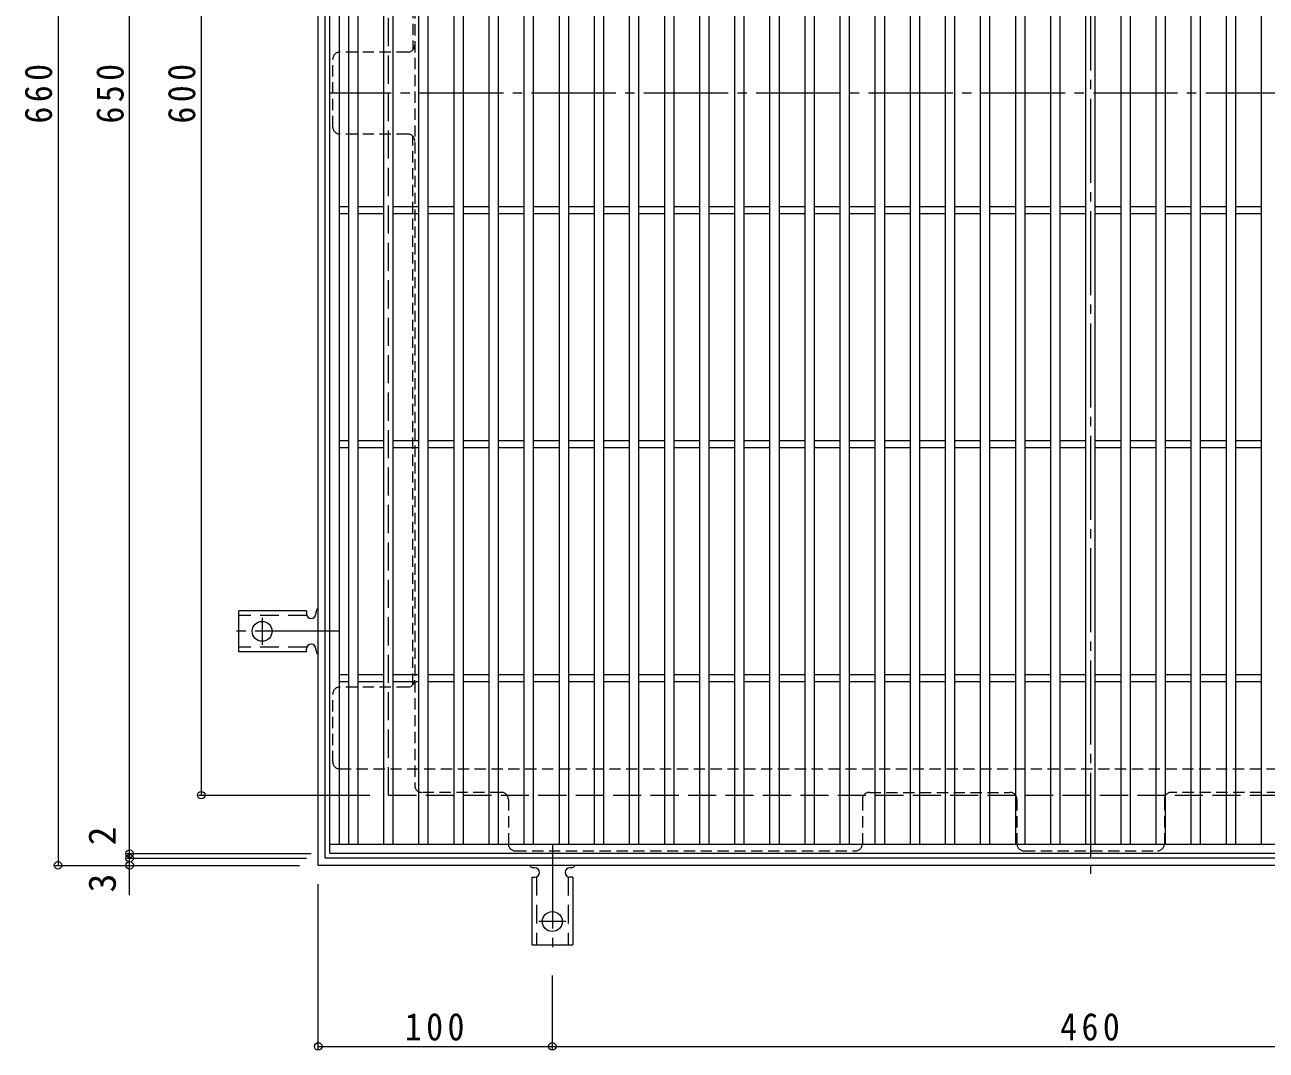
# Model space of a CAD drawing. Units: millimetres at full size, sheet at 1:4. Extents: x -953 to 1047, y -779 to 782.
# Drawn here: x -953 to -422, y -84 to 354 of the extents above; entities that cross this region are included whole.
import ezdxf
from ezdxf.enums import TextEntityAlignment as Align

# ---------------------------------------------------------------- set-up
doc = ezdxf.new("R2010")
doc.units = ezdxf.units.MM
doc.header["$LTSCALE"] = 4
doc.header["$PDMODE"] = 32
doc.header["$PDSIZE"] = 3.2
for name, pattern in [('CHAIN2', [12, 9, -1, 1, -1]), ('DASHED1', [1.8, 1.2, -0.6]), ('DASHED2', [3, 2, -1]), ('DASHED3', [4, 3, -1])]:
    doc.linetypes.add(name, pattern=pattern)
for name, color, linetype, lineweight in [('A-1_躯体', 3, 'Continuous', 9), ('A-2_仕上', 3, 'Continuous', 9), ('A-4_その他', 7, 'Continuous', 9), ('A-7_ハッチ', 2, 'Continuous', 9), ('A-A_ﾊｯﾁ-ﾜｸ', 3, 'Continuous', 9)]:
    doc.layers.add(name, color=color, linetype=linetype, lineweight=lineweight)
doc.styles.add('ＭＳ ゴシック', font='')
doc.styles.get('ＭＳ ゴシック').set_extended_font_data('MS Gothic')

msp = doc.modelspace()

# ---------------------------------------------------------------- linework, layer by layer
at = {"layer": 'A-1_躯体', "color": 2}
for p, q in [((-827.292, -5.385), (-827.292, 654.615)), ((-824.292, -2.385), (-824.292, 651.615)), ((-170.292, -2.385), (-824.292, -2.385)), ((-167.292, -5.385), (-827.292, -5.385))]:
    msp.add_line(p, q, dxfattribs=at)
at = {"layer": 'A-1_躯体', "color": 2, "linetype": 'DASHED3'}
for q in [(-797.292, 624.615), (-197.292, 24.615)]:
    msp.add_line((-797.292, 24.615), q, dxfattribs=at)
at = {"layer": 'A-2_仕上'}
for p, q in [((-822.292, -0.385), (-822.292, 649.615)), ((-818.292, 3.615), (-818.292, 645.615)), ((-814.292, 3.615), (-814.292, 645.615)), ((-810.292, 3.615), (-810.292, 645.615)), ((-799.291, 3.615), (-799.291, 645.615)), ((-795.291, 3.615), (-795.291, 645.615)), ((-784.291, 3.615), (-784.291, 645.615)), ((-780.291, 3.615), (-780.291, 645.615)), ((-769.291, 3.615), (-769.291, 645.615)), ((-765.291, 3.615), (-765.291, 645.615)), ((-754.291, 3.615), (-754.291, 645.615)), ((-750.291, 3.615), (-750.291, 645.615)), ((-739.291, 3.615), (-739.291, 645.615)), ((-735.291, 3.615), (-735.291, 645.615)), ((-724.291, 3.615), (-724.291, 645.615)), ((-720.291, 3.615), (-720.291, 645.615)), ((-709.291, 3.615), (-709.291, 645.615)), ((-705.291, 3.615), (-705.291, 645.615)), ((-694.291, 3.615), (-694.291, 645.615)), ((-690.291, 3.615), (-690.291, 645.615)), ((-679.291, 3.615), (-679.291, 645.615)), ((-675.291, 3.615), (-675.291, 645.615)), ((-664.29, 3.615), (-664.29, 645.615)), ((-660.291, 3.615), (-660.291, 645.615)), ((-649.29, 3.615), (-649.29, 645.615)), ((-645.29, 3.615), (-645.29, 645.615)), ((-634.29, 3.615), (-634.29, 645.615)), ((-630.29, 3.615), (-630.29, 645.615)), ((-619.29, 3.615), (-619.29, 645.615)), ((-615.29, 3.615), (-615.29, 645.615)), ((-604.29, 3.615), (-604.29, 645.615)), ((-600.29, 3.615), (-600.29, 645.615)), ((-589.29, 3.615), (-589.29, 645.615)), ((-585.29, 3.615), (-585.29, 645.615)), ((-574.29, 3.615), (-574.29, 645.615)), ((-570.29, 3.615), (-570.29, 645.615)), ((-559.29, 3.615), (-559.29, 645.615)), ((-555.29, 3.615), (-555.29, 645.615)), ((-544.29, 3.615), (-544.29, 645.615)), ((-540.29, 3.615), (-540.29, 645.615)), ((-529.289, 3.615), (-529.289, 645.615)), ((-525.29, 3.615), (-525.29, 645.615)), ((-514.289, 3.615), (-514.289, 645.615)), ((-510.289, 3.615), (-510.289, 645.615)), ((-499.289, 3.615), (-499.289, 645.615)), ((-495.289, 3.615), (-495.289, 645.615)), ((-484.289, 3.615), (-484.289, 645.615)), ((-480.289, 3.615), (-480.289, 645.615)), ((-469.289, 3.615), (-469.289, 645.615)), ((-465.289, 3.615), (-465.289, 645.615)), ((-454.289, 3.615), (-454.289, 645.615)), ((-450.289, 3.615), (-450.289, 645.615)), ((-439.289, 3.615), (-439.289, 645.615)), ((-435.289, 3.615), (-435.289, 645.615)), ((-424.289, 3.615), (-424.289, 645.615)), ((-818.292, 276.115), (-814.292, 276.115)), ((-810.292, 276.115), (-799.291, 276.115)), ((-795.291, 276.115), (-784.291, 276.115)), ((-780.291, 276.115), (-769.291, 276.115)), ((-765.291, 276.115), (-754.291, 276.115)), ((-750.291, 276.115), (-739.291, 276.115)), ((-735.291, 276.115), (-724.291, 276.115)), ((-720.291, 276.115), (-709.291, 276.115)), ((-705.291, 276.115), (-694.291, 276.115)), ((-690.291, 276.115), (-679.291, 276.115)), ((-675.291, 276.115), (-664.29, 276.115)), ((-660.291, 276.115), (-649.29, 276.115)), ((-645.29, 276.115), (-634.29, 276.115)), ((-630.29, 276.115), (-619.29, 276.115)), ((-615.29, 276.115), (-604.29, 276.115)), ((-600.29, 276.115), (-589.29, 276.115)), ((-585.29, 276.115), (-574.29, 276.115)), ((-570.29, 276.115), (-559.29, 276.115)), ((-555.29, 276.115), (-544.29, 276.115)), ((-540.29, 276.115), (-529.289, 276.115)), ((-525.29, 276.115), (-514.289, 276.115)), ((-510.289, 276.115), (-499.289, 276.115)), ((-495.289, 276.115), (-484.289, 276.115)), ((-480.289, 276.115), (-469.289, 276.115)), ((-465.289, 276.115), (-454.289, 276.115)), ((-450.289, 276.115), (-439.289, 276.115)), ((-435.289, 276.115), (-424.289, 276.115)), ((-818.292, 273.115), (-814.292, 273.115)), ((-810.292, 273.115), (-799.291, 273.115)), ((-795.291, 273.115), (-784.291, 273.115)), ((-780.291, 273.115), (-769.291, 273.115)), ((-765.291, 273.115), (-754.291, 273.115)), ((-750.291, 273.115), (-739.291, 273.115)), ((-735.291, 273.115), (-724.291, 273.115)), ((-720.291, 273.115), (-709.291, 273.115)), ((-705.291, 273.115), (-694.291, 273.115)), ((-690.291, 273.115), (-679.291, 273.115)), ((-675.291, 273.115), (-664.29, 273.115)), ((-660.291, 273.115), (-649.29, 273.115)), ((-645.29, 273.115), (-634.29, 273.115)), ((-630.29, 273.115), (-619.29, 273.115)), ((-615.29, 273.115), (-604.29, 273.115)), ((-600.29, 273.115), (-589.29, 273.115)), ((-585.29, 273.115), (-574.29, 273.115)), ((-570.29, 273.115), (-559.29, 273.115)), ((-555.29, 273.115), (-544.29, 273.115)), ((-540.29, 273.115), (-529.289, 273.115)), ((-525.29, 273.115), (-514.289, 273.115)), ((-510.289, 273.115), (-499.289, 273.115)), ((-495.289, 273.115), (-484.289, 273.115)), ((-480.289, 273.115), (-469.289, 273.115)), ((-465.289, 273.115), (-454.289, 273.115)), ((-450.289, 273.115), (-439.289, 273.115)), ((-435.289, 273.115), (-424.289, 273.115)), ((-818.292, 176.115), (-814.292, 176.115)), ((-810.292, 176.115), (-799.291, 176.115)), ((-795.291, 176.115), (-784.291, 176.115)), ((-780.291, 176.115), (-769.291, 176.115)), ((-765.291, 176.115), (-754.291, 176.115)), ((-750.291, 176.115), (-739.291, 176.115)), ((-735.291, 176.115), (-724.291, 176.115)), ((-720.291, 176.115), (-709.291, 176.115)), ((-705.291, 176.115), (-694.291, 176.115)), ((-690.291, 176.115), (-679.291, 176.115)), ((-675.291, 176.115), (-664.29, 176.115)), ((-660.291, 176.115), (-649.29, 176.115)), ((-645.29, 176.115), (-634.29, 176.115)), ((-630.29, 176.115), (-619.29, 176.115)), ((-615.29, 176.115), (-604.29, 176.115)), ((-600.29, 176.115), (-589.29, 176.115)), ((-585.29, 176.115), (-574.29, 176.115)), ((-570.29, 176.115), (-559.29, 176.115)), ((-555.29, 176.115), (-544.29, 176.115)), ((-540.29, 176.115), (-529.289, 176.115)), ((-525.29, 176.115), (-514.289, 176.115)), ((-510.289, 176.115), (-499.289, 176.115)), ((-495.289, 176.115), (-484.289, 176.115)), ((-480.289, 176.115), (-469.289, 176.115)), ((-465.289, 176.115), (-454.289, 176.115)), ((-450.289, 176.115), (-439.289, 176.115)), ((-435.289, 176.115), (-424.289, 176.115)), ((-818.292, 173.115), (-814.292, 173.115)), ((-810.292, 173.115), (-799.291, 173.115)), ((-795.291, 173.115), (-784.291, 173.115)), ((-780.291, 173.115), (-769.291, 173.115)), ((-765.291, 173.115), (-754.291, 173.115)), ((-750.291, 173.115), (-739.291, 173.115)), ((-735.291, 173.115), (-724.291, 173.115)), ((-720.291, 173.115), (-709.291, 173.115)), ((-705.291, 173.115), (-694.291, 173.115)), ((-690.291, 173.115), (-679.291, 173.115)), ((-675.291, 173.115), (-664.29, 173.115)), ((-660.291, 173.115), (-649.29, 173.115)), ((-645.29, 173.115), (-634.29, 173.115)), ((-630.29, 173.115), (-619.29, 173.115)), ((-615.29, 173.115), (-604.29, 173.115)), ((-600.29, 173.115), (-589.29, 173.115)), ((-585.29, 173.115), (-574.29, 173.115)), ((-570.29, 173.115), (-559.29, 173.115)), ((-555.29, 173.115), (-544.29, 173.115)), ((-540.29, 173.115), (-529.289, 173.115)), ((-525.29, 173.115), (-514.289, 173.115)), ((-510.289, 173.115), (-499.289, 173.115)), ((-495.289, 173.115), (-484.289, 173.115)), ((-480.289, 173.115), (-469.289, 173.115)), ((-465.289, 173.115), (-454.289, 173.115)), ((-450.289, 173.115), (-439.289, 173.115)), ((-435.289, 173.115), (-424.289, 173.115)), ((-818.292, 76.115), (-814.292, 76.115)), ((-810.292, 76.115), (-799.291, 76.115)), ((-795.291, 76.115), (-784.291, 76.115)), ((-780.291, 76.115), (-769.291, 76.115)), ((-765.291, 76.115), (-754.291, 76.115)), ((-750.291, 76.115), (-739.291, 76.115)), ((-735.291, 76.115), (-724.291, 76.115)), ((-720.291, 76.115), (-709.291, 76.115)), ((-705.291, 76.115), (-694.291, 76.115)), ((-690.291, 76.115), (-679.291, 76.115)), ((-675.291, 76.115), (-664.29, 76.115)), ((-660.291, 76.115), (-649.29, 76.115)), ((-645.29, 76.115), (-634.29, 76.115)), ((-630.29, 76.115), (-619.29, 76.115)), ((-615.29, 76.115), (-604.29, 76.115)), ((-600.29, 76.115), (-589.29, 76.115)), ((-585.29, 76.115), (-574.29, 76.115)), ((-570.29, 76.115), (-559.29, 76.115)), ((-555.29, 76.115), (-544.29, 76.115)), ((-540.29, 76.115), (-529.289, 76.115)), ((-525.29, 76.115), (-514.289, 76.115)), ((-510.289, 76.115), (-499.289, 76.115)), ((-495.289, 76.115), (-484.289, 76.115)), ((-480.289, 76.115), (-469.289, 76.115)), ((-465.289, 76.115), (-454.289, 76.115)), ((-450.289, 76.115), (-439.289, 76.115)), ((-435.289, 76.115), (-424.289, 76.115)), ((-818.292, 73.115), (-814.292, 73.115)), ((-810.292, 73.115), (-799.291, 73.115)), ((-795.291, 73.115), (-784.291, 73.115)), ((-780.291, 73.115), (-769.291, 73.115)), ((-765.291, 73.115), (-754.291, 73.115)), ((-750.291, 73.115), (-739.291, 73.115)), ((-735.291, 73.115), (-724.291, 73.115)), ((-720.291, 73.115), (-709.291, 73.115)), ((-705.291, 73.115), (-694.291, 73.115)), ((-690.291, 73.115), (-679.291, 73.115)), ((-675.291, 73.115), (-664.29, 73.115)), ((-660.291, 73.115), (-649.29, 73.115)), ((-645.29, 73.115), (-634.29, 73.115)), ((-630.29, 73.115), (-619.29, 73.115)), ((-615.29, 73.115), (-604.29, 73.115)), ((-600.29, 73.115), (-589.29, 73.115)), ((-585.29, 73.115), (-574.29, 73.115)), ((-570.29, 73.115), (-559.29, 73.115)), ((-555.29, 73.115), (-544.29, 73.115)), ((-540.29, 73.115), (-529.289, 73.115)), ((-525.29, 73.115), (-514.289, 73.115)), ((-510.289, 73.115), (-499.289, 73.115)), ((-495.289, 73.115), (-484.289, 73.115)), ((-480.289, 73.115), (-469.289, 73.115)), ((-465.289, 73.115), (-454.289, 73.115)), ((-450.289, 73.115), (-439.289, 73.115)), ((-435.289, 73.115), (-424.289, 73.115)), ((-822.292, 3.615), (-345.292, 3.615))]:
    msp.add_line(p, q, dxfattribs=at)
msp.add_lwpolyline([(-172.291, 649.615), (-172.291, -0.385), (-822.292, -0.385)], dxfattribs=at)
at = {"layer": 'A-4_その他'}
for p, q in [((-938.502, 654.615), (-938.502, -5.385)), ((-907.897, -0.385), (-907.897, 649.615)), ((-877.292, 624.615), (-877.292, 24.615)), ((-878.492, 24.615), (-805.292, 24.615)), ((-909.097, -0.385), (-830.292, -0.385)), ((-909.097, -2.385), (-832.292, -2.385)), ((-907.897, -2.385), (-907.897, -0.385)), ((-907.897, -18.164), (-907.897, -2.385)), ((-939.702, -5.385), (-835.292, -5.385)), ((-827.292, -83.962), (-827.292, -13.385)), ((-727.291, -83.962), (-727.291, -52.385)), ((-827.292, -82.762), (-727.291, -82.762)), ((-727.291, -82.762), (-267.292, -82.762))]:
    msp.add_line(p, q, dxfattribs=at)
for p in [(-877.292, 24.615), (-907.897, -0.385), (-938.502, -5.385), (-907.897, -2.385), (-907.897, -5.385), (-827.292, -82.762), (-727.291, -82.762)]:
    msp.add_point(p, dxfattribs=at)
at = {"layer": 'A-7_ハッチ', "linetype": 'CHAIN2'}
for p, q in [((-497.292, 658.212), (-497.292, -8.981)), ((-172.135, 324.615), (-822.017, 324.615))]:
    msp.add_line(p, q, dxfattribs=at)
at = {"layer": 'A-7_ハッチ', "linetype": 'DASHED1'}
for p, q in [((-786.092, 620.419), (-786.092, 28.812)), ((-786.892, 577.458), (-786.892, 343.076)), ((-789.092, 342.116), (-818.095, 342.116)), ((-821.095, 310.115), (-821.095, 339.116)), ((-789.092, 307.115), (-818.095, 307.115)), ((-786.892, 71.773), (-786.892, 306.154)), ((-789.092, 70.813), (-818.095, 70.813)), ((-821.095, 38.812), (-821.095, 67.813)), ((-818.095, 35.812), (-313.095, 35.812)), ((-749.091, 25.812), (-783.092, 25.812)), ((-746.091, 22.812), (-746.091, 3.812)), ((-594.792, 22.812), (-594.792, 3.812)), ((-591.792, 25.812), (-531.792, 25.812)), ((-528.792, 22.812), (-528.792, 3.812)), ((-465.792, 22.812), (-465.792, 3.812)), ((-402.792, 25.812), (-462.792, 25.812)), ((-743.091, 0.812), (-597.792, 0.812)), ((-525.792, 0.812), (-468.792, 0.812))]:
    msp.add_line(p, q, dxfattribs=at)
for centre, start, end in [((-789.092, 345.116), 270, 0), ((-818.095, 339.116), 90, 180), ((-818.095, 310.115), 180, 270), ((-789.092, 304.115), 0, 90), ((-818.095, 67.813), 90, 180), ((-789.092, 73.813), 270, 0), ((-818.095, 38.812), 180, 270), ((-783.092, 28.812), 180, 270), ((-749.091, 22.812), 0, 90), ((-591.792, 22.812), 90, 180), ((-531.792, 22.812), 0, 90), ((-462.792, 22.812), 90, 180), ((-743.091, 3.812), 180, 270), ((-597.792, 3.812), 270, 0), ((-525.792, 3.812), 180, 270), ((-468.792, 3.812), 270, 0)]:
    msp.add_arc(centre, 3, start, end, dxfattribs=at)
at = {"layer": 'A-A_ﾊｯﾁ-ﾜｸ'}
for p, q in [((-832.291, 103.366), (-861.291, 103.366)), ((-861.291, 85.866), (-861.291, 103.366)), ((-832.291, 103.366), (-832.291, 102.116)), ((-828.291, 102.616), (-828.291, 102.116)), ((-832.291, 85.866), (-861.291, 85.866)), ((-832.291, 85.866), (-832.291, 87.116)), ((-828.291, 87.12), (-828.291, 86.607)), ((-736.041, -10.385), (-734.791, -10.385)), ((-736.041, -10.385), (-736.041, -39.385)), ((-734.787, -6.385), (-735.3, -6.385)), ((-719.291, -6.385), (-719.791, -6.385)), ((-718.541, -10.385), (-719.791, -10.385)), ((-718.541, -10.385), (-718.541, -39.385)), ((-736.041, -39.385), (-718.541, -39.385))]:
    msp.add_line(p, q, dxfattribs=at)
at = {"layer": 'A-A_ﾊｯﾁ-ﾜｸ', "linetype": 'DASHED2'}
for p, q in [((-832.146, 101.366), (-861.291, 101.366)), ((-832.146, 87.866), (-861.291, 87.866)), ((-734.041, -10.239), (-734.041, -39.385)), ((-720.541, -10.239), (-720.541, -39.385))]:
    msp.add_line(p, q, dxfattribs=at)
at = {"layer": 'A-A_ﾊｯﾁ-ﾜｸ', "color": 7, "linetype": 'CHAIN2'}
for p, q in [((-851.291, 100.392), (-851.291, 88.84)), ((-818.291, 94.616), (-866.291, 94.616)), ((-727.291, 3.616), (-727.291, -44.385)), ((-721.515, -29.385), (-733.067, -29.385))]:
    msp.add_line(p, q, dxfattribs=at)
at = {"layer": 'A-A_ﾊｯﾁ-ﾜｸ'}
for centre in [(-851.291, 94.616), (-727.291, -29.385)]:
    msp.add_circle(centre, 4.25, dxfattribs=at)
for centre, start, end in [((-830.291, 102.116), 180, 0), ((-826.291, 102.616), 119.99951, 179.72403), ((-830.291, 87.116), 0.13329, 180), ((-826.291, 86.616), 180.24162, 240.00072), ((-735.291, -4.385), 209.99928, 269.75838), ((-734.791, -8.385), 270, 89.86671), ((-719.791, -8.385), 90, 270), ((-719.291, -4.385), 270.27597, 330.00049)]:
    msp.add_arc(centre, 2, start, end, dxfattribs=at)

# ---------------------------------------------------------------- texts
at = {"layer": 'A-4_その他', "color": 2, "style": 'ＭＳ ゴシック'}
for s, p in [('2', (-910.297, 3.196)), ('3', (-910.297, -16.94))]:
    msp.add_text(s, height=11.73, rotation=90, dxfattribs=at).set_placement(p, align=Align.BOTTOM_LEFT)
at = {"layer": 'A-4_その他', "color": 2, "char_height": 11.73, "attachment_point": 7, "rotation": 90, "style": 'ＭＳ ゴシック'}
for s, insert in [('\\T1.27;\\W0.9;660', (-940.902, 311.615)), ('\\T1.27;\\W0.9;650', (-910.297, 311.615)), ('\\T1.27;\\W0.9;600', (-879.692, 311.615))]:
    msp.add_mtext(s, dxfattribs=dict(at, insert=insert))
at = {"layer": 'A-4_その他', "color": 2, "char_height": 11.73, "attachment_point": 7, "style": 'ＭＳ ゴシック'}
for s, insert in [('\\T1.27;\\W0.9;100', (-790.291, -80.362)), ('\\T1.27;\\W0.9;460', (-510.291, -80.362))]:
    msp.add_mtext(s, dxfattribs=dict(at, insert=insert))

doc.saveas('drawing.dxf')
